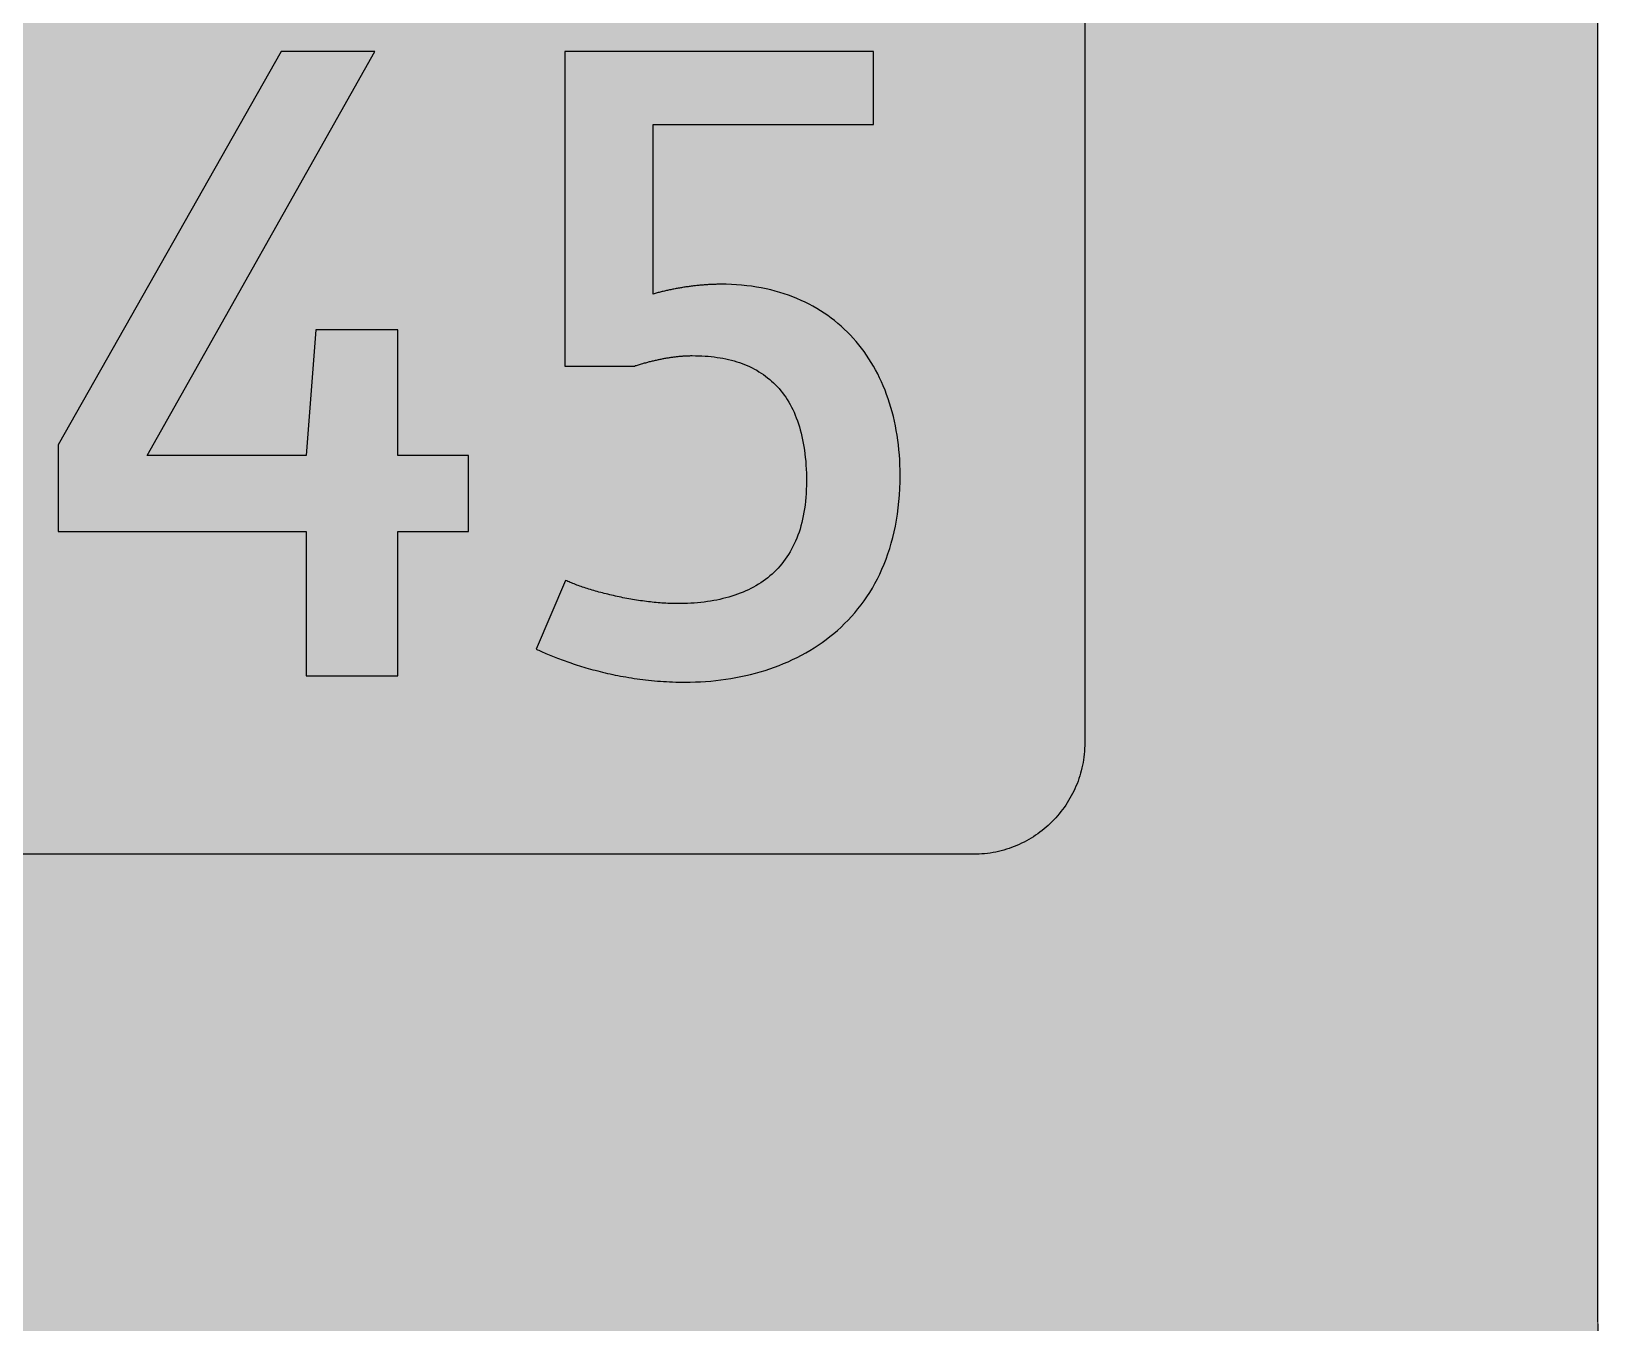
# Model space of a CAD drawing. Header units: millimetres. Extents: x 0 to 212, y 0 to 318.
# Drawn here: x 87.8 to 211.7, y 158.8 to 260.9 of the extents above; entities that cross this region are included whole.
import ezdxf

# ---------------------------------------------------------------- set-up
doc = ezdxf.new("R2010")
doc.units = ezdxf.units.MM

msp = doc.modelspace()

# ---------------------------------------------------------------- hatches: boundary and pattern name
for color, points in [(40, [(14.1633, 0.0536), (13.9878, 0.0533), (13.8125, 0.0559), (13.6373, 0.061), (13.462, 0.0686), (13.2893, 0.0787), (13.114, 0.0914), (12.9413, 0.1041), (12.7686, 0.1219), (12.5959, 0.1397), (12.4231, 0.16), (12.2504, 0.1829), (12.0777, 0.2057), (11.9075, 0.2337), (11.7373, 0.2616), (11.5672, 0.2921), (11.397, 0.3251), (11.2268, 0.3607), (11.0592, 0.3988), (10.8915, 0.4369), (10.7239, 0.4775), (10.5562, 0.5207), (10.3886, 0.5664), (10.2235, 0.6121), (10.0584, 0.6629), (9.8933, 0.7137), (9.7307, 0.7671), (9.5682, 0.8204), (9.4056, 0.8788), (9.2431, 0.9373), (9.083, 0.9982), (8.923, 1.0617), (8.763, 1.1252), (8.6055, 1.1938), (8.4455, 1.2624), (8.2906, 1.331), (8.1331, 1.4046), (7.9781, 1.4783), (7.8232, 1.5545), (7.6708, 1.6332), (7.5184, 1.7145), (7.366, 1.7958), (7.2161, 1.8796), (7.0663, 1.966), (6.919, 2.0523), (6.7716, 2.1438), (6.6243, 2.2352), (6.4795, 2.3266), (6.3348, 2.4232), (6.19, 2.5197), (6.0477, 2.6187), (5.908, 2.7178), (5.7683, 2.8194), (5.6286, 2.9235), (5.4915, 3.0302), (5.3543, 3.1369), (5.2197, 3.2461), (5.0851, 3.3579), (4.953, 3.4722), (4.8209, 3.5865), (4.6914, 3.7033), (4.5644, 3.8202), (4.4348, 3.9395), (4.3104, 4.0615), (4.1859, 4.1859), (4.0615, 4.3104), (3.9395, 4.4348), (3.8202, 4.5618), (3.7033, 4.6914), (3.5865, 4.8209), (3.4722, 4.953), (3.3579, 5.0851), (3.2487, 5.2197), (3.1369, 5.3543), (3.0302, 5.4915), (2.9235, 5.6286), (2.8194, 5.7683), (2.7178, 5.908), (2.6187, 6.0477), (2.5197, 6.19), (2.4232, 6.3348), (2.3266, 6.477), (2.2352, 6.6243), (2.1438, 6.7691), (2.0523, 6.9164), (1.966, 7.0663), (1.8796, 7.2161), (1.7958, 7.366), (1.7145, 7.5184), (1.6332, 7.6708), (1.5545, 7.8232), (1.4783, 7.9781), (1.4046, 8.1331), (1.331, 8.2906), (1.2598, 8.4455), (1.1913, 8.603), (1.1252, 8.763), (1.0592, 8.923), (0.9982, 9.083), (0.9373, 9.2431), (0.8763, 9.4056), (0.8204, 9.5682), (0.7645, 9.7307), (0.7112, 9.8933), (0.6604, 10.0584), (0.6121, 10.2235), (0.5639, 10.3911), (0.5207, 10.5562), (0.4775, 10.7239), (0.4343, 10.8915), (0.3962, 11.0592), (0.3607, 11.2268), (0.3251, 11.397), (0.2921, 11.5672), (0.2616, 11.7373), (0.2311, 11.9075), (0.2057, 12.0802), (0.1803, 12.2504), (0.1575, 12.4231), (0.1372, 12.5959), (0.1194, 12.7686), (0.1041, 12.9413), (0.0889, 13.1166), (0.0787, 13.2893), (0.0686, 13.4645), (0.061, 13.6373), (0.0559, 13.8125), (0.0508, 13.9878), (0.0508, 14.163), (0.0522, 303.4425), (0.0508, 303.6164), (0.0559, 303.7916), (0.061, 303.9669), (0.0686, 304.1396), (0.0787, 304.3149), (0.0889, 304.4876), (0.1041, 304.6628), (0.1194, 304.8356), (0.1372, 305.0083), (0.1575, 305.181), (0.1803, 305.3537), (0.2057, 305.5239), (0.2311, 305.6966), (0.2616, 305.8668), (0.2921, 306.037), (0.3251, 306.2072), (0.3607, 306.3748), (0.3962, 306.545), (0.4343, 306.7126), (0.4775, 306.8803), (0.5207, 307.0479), (0.5639, 307.213), (0.6121, 307.3781), (0.6604, 307.5432), (0.7112, 307.7083), (0.7645, 307.8734), (0.8204, 308.036), (0.8763, 308.1985), (0.9373, 308.3611), (0.9982, 308.5211), (1.0592, 308.6811), (1.1252, 308.8411), (1.1913, 308.9986), (1.2598, 309.1561), (1.331, 309.3136), (1.4046, 309.4685), (1.4783, 309.626), (1.5545, 309.7784), (1.6332, 309.9333), (1.7145, 310.0857), (1.7958, 310.2356), (1.8796, 310.388), (1.966, 310.5379), (2.0523, 310.6852), (2.1438, 310.8325), (2.2352, 310.9798), (2.3266, 311.1246), (2.4232, 311.2694), (2.5197, 311.4116), (2.6187, 311.5539), (2.7178, 311.6961), (2.8194, 311.8358), (2.9235, 311.9755), (3.0302, 312.1127), (3.1369, 312.2473), (3.2487, 312.3844), (3.3579, 312.5165), (3.4722, 312.6486), (3.5865, 312.7807), (3.7033, 312.9102), (3.8202, 313.0398), (3.9395, 313.1668), (4.0615, 313.2938), (4.1859, 313.4182), (4.3104, 313.5401), (4.4348, 313.6621), (4.5644, 313.784), (4.6914, 313.9008), (4.8209, 314.0177), (4.953, 314.132), (5.0851, 314.2437), (5.2197, 314.3555), (5.3543, 314.4647), (5.4915, 314.5739), (5.6286, 314.6781), (5.7683, 314.7822), (5.908, 314.8838), (6.0477, 314.9854), (6.19, 315.0845), (6.3348, 315.181), (6.4795, 315.275), (6.6243, 315.3689), (6.7716, 315.4604), (6.919, 315.5493), (7.0663, 315.6382), (7.2161, 315.7245), (7.366, 315.8084), (7.5184, 315.8896), (7.6708, 315.9709), (7.8232, 316.0471), (7.9781, 316.1233), (8.1331, 316.1995), (8.2906, 316.2706), (8.4455, 316.3418), (8.6055, 316.4103), (8.763, 316.4789), (8.923, 316.5424), (9.083, 316.6059), (9.2431, 316.6669), (9.4056, 316.7253), (9.5682, 316.7837), (9.7307, 316.8371), (9.8933, 316.8904), (10.0584, 316.9412), (10.2235, 316.992), (10.3886, 317.0377), (10.5562, 317.0834), (10.7239, 317.1266), (10.8915, 317.1673), (11.0592, 317.2079), (11.2268, 317.2435), (11.397, 317.279), (11.5672, 317.312), (11.7373, 317.3425), (11.9075, 317.3705), (12.0777, 317.3984), (12.2504, 317.4213), (12.4231, 317.4441), (12.5959, 317.4644), (12.7686, 317.4822), (12.9413, 317.5), (13.114, 317.5127), (13.2893, 317.5254), (13.462, 317.5356), (13.6373, 317.5432), (13.8125, 317.5483), (13.9878, 317.5508), (14.163, 317.5533), (197.6078, 317.5536), (197.7822, 317.5508), (197.9574, 317.5483), (198.1327, 317.5432), (198.3054, 317.5356), (198.4807, 317.5254), (198.6534, 317.5127), (198.8287, 317.5), (199.0014, 317.4822), (199.1741, 317.4644), (199.3468, 317.4441), (199.5195, 317.4213), (199.6897, 317.3984), (199.8624, 317.3705), (200.0326, 317.3425), (200.2028, 317.312), (200.373, 317.279), (200.5432, 317.2435), (200.7108, 317.2079), (200.8784, 317.1673), (201.0461, 317.1266), (201.2137, 317.0834), (201.3788, 317.0377), (201.5465, 316.992), (201.7116, 316.9412), (201.8767, 316.8904), (202.0392, 316.8371), (202.2018, 316.7837), (202.3643, 316.7253), (202.5269, 316.6669), (202.6869, 316.6059), (202.8469, 316.5424), (203.007, 316.4789), (203.167, 316.4103), (203.3245, 316.3418), (203.4794, 316.2706), (203.6369, 316.1995), (203.7918, 316.1233), (203.9468, 316.0471), (204.0992, 315.9709), (204.2516, 315.8896), (204.404, 315.8084), (204.5538, 315.7245), (204.7037, 315.6382), (204.8535, 315.5493), (205.0009, 315.4604), (205.1456, 315.3689), (205.293, 315.275), (205.4352, 315.181), (205.58, 315.0845), (205.7222, 314.9854), (205.8619, 314.8838), (206.0016, 314.7822), (206.1413, 314.6781), (206.2785, 314.5739), (206.4156, 314.4647), (206.5503, 314.3555), (206.6849, 314.2437), (206.817, 314.132), (206.949, 314.0177), (207.0786, 313.9008), (207.2081, 313.784), (207.3351, 313.6621), (207.4596, 313.5401), (207.584, 313.4182), (207.7085, 313.2938), (207.8304, 313.1668), (207.9498, 313.0398), (208.0666, 312.9102), (208.1835, 312.7807), (208.2978, 312.6486), (208.4121, 312.5165), (208.5238, 312.3844), (208.6331, 312.2473), (208.7397, 312.1127), (208.8464, 311.9755), (208.9506, 311.8358), (209.0522, 311.6961), (209.1512, 311.5539), (209.2503, 311.4116), (209.3468, 311.2694), (209.4433, 311.1246), (209.5348, 310.9798), (209.6262, 310.8325), (209.7176, 310.6852), (209.804, 310.5379), (209.8904, 310.388), (209.9742, 310.2356), (210.0555, 310.0857), (210.1367, 309.9333), (210.2155, 309.7784), (210.2917, 309.626), (210.3653, 309.4685), (210.439, 309.3136), (210.5076, 309.1561), (210.5762, 308.9986), (210.6447, 308.8411), (210.7082, 308.6811), (210.7717, 308.5211), (210.8327, 308.3611), (210.8911, 308.1985), (210.9495, 308.036), (211.0029, 307.8734), (211.0562, 307.7083), (211.107, 307.5432), (211.1578, 307.3781), (211.2035, 307.213), (211.2493, 307.0479), (211.2924, 306.8803), (211.3331, 306.7126), (211.3712, 306.545), (211.4093, 306.3748), (211.4448, 306.2072), (211.4779, 306.037), (211.5083, 305.8668), (211.5363, 305.6966), (211.5642, 305.5239), (211.5871, 305.3537), (211.6099, 305.181), (211.6303, 305.0083), (211.648, 304.8356), (211.6658, 304.6628), (211.6785, 304.4876), (211.6912, 304.3149), (211.7014, 304.1396), (211.709, 303.9669), (211.7141, 303.7916), (211.7166, 303.6164), (211.7166, 303.4411), (211.7189, 14.1647), (211.7166, 13.9878), (211.7141, 13.8125), (211.709, 13.6373), (211.7014, 13.4645), (211.6912, 13.2893), (211.6785, 13.1166), (211.6658, 12.9413), (211.648, 12.7686), (211.6303, 12.5959), (211.6099, 12.4231), (211.5871, 12.2504), (211.5642, 12.0802), (211.5363, 11.9075), (211.5083, 11.7373), (211.4779, 11.5672), (211.4448, 11.397), (211.4093, 11.2268), (211.3712, 11.0592), (211.3331, 10.8915), (211.2924, 10.7239), (211.2493, 10.5562), (211.2035, 10.3911), (211.1578, 10.2235), (211.107, 10.0584), (211.0562, 9.8933), (211.0029, 9.7307), (210.9495, 9.5682), (210.8911, 9.4056), (210.8327, 9.2431), (210.7717, 9.083), (210.7082, 8.923), (210.6447, 8.763), (210.5762, 8.603), (210.5076, 8.4455), (210.439, 8.2906), (210.3653, 8.1331), (210.2917, 7.9781), (210.2155, 7.8232), (210.1367, 7.6708), (210.0555, 7.5184), (209.9742, 7.366), (209.8904, 7.2161), (209.804, 7.0663), (209.7176, 6.9164), (209.6262, 6.7691), (209.5348, 6.6243), (209.4433, 6.477), (209.3468, 6.3348), (209.2503, 6.19), (209.1512, 6.0477), (209.0522, 5.908), (208.9506, 5.7683), (208.8464, 5.6286), (208.7397, 5.4915), (208.6331, 5.3543), (208.5238, 5.2197), (208.4121, 5.0851), (208.2978, 4.953), (208.1835, 4.8209), (208.0666, 4.6914), (207.9498, 4.5618), (207.8304, 4.4348), (207.7085, 4.3104), (207.584, 4.1859), (207.4596, 4.0615), (207.3351, 3.9395), (207.2081, 3.8202), (207.0786, 3.7033), (206.949, 3.5865), (206.817, 3.4722), (206.6849, 3.3579), (206.5503, 3.2461), (206.4156, 3.1369), (206.2785, 3.0302), (206.1413, 2.9235), (206.0016, 2.8194), (205.8619, 2.7178), (205.7222, 2.6187), (205.58, 2.5197), (205.4352, 2.4232), (205.293, 2.3266), (205.1456, 2.2352), (205.0009, 2.1438), (204.8535, 2.0523), (204.7037, 1.966), (204.5538, 1.8796), (204.404, 1.7958), (204.2516, 1.7145), (204.0992, 1.6332), (203.9468, 1.5545), (203.7918, 1.4783), (203.6369, 1.4046), (203.4794, 1.331), (203.3245, 1.2624), (203.167, 1.1938), (203.007, 1.1252), (202.8469, 1.0617), (202.6869, 0.9982), (202.5269, 0.9373), (202.3643, 0.8788), (202.2018, 0.8204), (202.0392, 0.7671), (201.8767, 0.7137), (201.7116, 0.6629), (201.5465, 0.6121), (201.3788, 0.5664), (201.2137, 0.5207), (201.0461, 0.4775), (200.8784, 0.4369), (200.7108, 0.3988), (200.5432, 0.3607), (200.373, 0.3251), (200.2028, 0.2921), (200.0326, 0.2616), (199.8624, 0.2337), (199.6897, 0.2057), (199.5195, 0.1829), (199.3468, 0.16), (199.1741, 0.1397), (199.0014, 0.1219), (198.8287, 0.1041), (198.6534, 0.0914), (198.4807, 0.0787), (198.3054, 0.0686), (198.1327, 0.061), (197.9574, 0.0559), (197.7822, 0.0533), (197.6069, 0.0533)]), (144, [(49.4411, 195.8453), (49.2125, 195.8467), (48.9864, 195.8543), (48.7604, 195.8696), (48.5394, 195.8899), (48.3159, 195.9153), (48.0974, 195.9458), (47.879, 195.9813), (47.6631, 196.022), (47.4472, 196.0702), (47.2364, 196.121), (47.0256, 196.1794), (46.8173, 196.2404), (46.6115, 196.3064), (46.4083, 196.3801), (46.2077, 196.4563), (46.007, 196.5376), (45.8114, 196.6239), (45.6159, 196.7128), (45.4254, 196.8094), (45.2374, 196.9084), (45.0494, 197.0126), (44.8666, 197.1218), (44.6862, 197.2335), (44.5084, 197.3504), (44.3357, 197.4698), (44.163, 197.5968), (43.9953, 197.7238), (43.8302, 197.8584), (43.6677, 197.9955), (43.5102, 198.1352), (43.3553, 198.28), (43.2029, 198.4273), (43.0555, 198.5772), (42.9108, 198.7321), (42.7711, 198.8922), (42.6339, 199.0522), (42.5018, 199.2173), (42.3723, 199.3875), (42.2478, 199.5576), (42.1259, 199.7329), (42.0091, 199.9107), (41.8973, 200.091), (41.7881, 200.2739), (41.6839, 200.4593), (41.5849, 200.6473), (41.4909, 200.8403), (41.3995, 201.0334), (41.3131, 201.2315), (41.2318, 201.4296), (41.1556, 201.6303), (41.0845, 201.8335), (41.0159, 202.0418), (40.955, 202.25), (40.8991, 202.4583), (40.8457, 202.6717), (40.8, 202.885), (40.7594, 203.1009), (40.7213, 203.3194), (40.6908, 203.5404), (40.6654, 203.7613), (40.6451, 203.9849), (40.6324, 204.2084), (40.6222, 204.437), (40.6197, 204.663), (40.6217, 264.637), (40.6222, 264.8636), (40.6324, 265.0896), (40.6451, 265.3132), (40.6654, 265.5367), (40.6908, 265.7577), (40.7213, 265.9786), (40.7594, 266.1971), (40.8, 266.413), (40.8457, 266.6263), (40.8991, 266.8397), (40.955, 267.0505), (41.0159, 267.2588), (41.0845, 267.4645), (41.1556, 267.6677), (41.2318, 267.8684), (41.3131, 268.0691), (41.3995, 268.2646), (41.4909, 268.4577), (41.5849, 268.6507), (41.6839, 268.8387), (41.7881, 269.0241), (41.8973, 269.2095), (42.0091, 269.3899), (42.1259, 269.5651), (42.2478, 269.7404), (42.3723, 269.9131), (42.5018, 270.0807), (42.6339, 270.2458), (42.7711, 270.4059), (42.9108, 270.5659), (43.0555, 270.7208), (43.2029, 270.8707), (43.3553, 271.0205), (43.5102, 271.1628), (43.6677, 271.305), (43.8302, 271.4396), (43.9953, 271.5743), (44.163, 271.7038), (44.3357, 271.8283), (44.5084, 271.9476), (44.6862, 272.0645), (44.8666, 272.1788), (45.0494, 272.2855), (45.2374, 272.3896), (45.4254, 272.4912), (45.6159, 272.5852), (45.8114, 272.6766), (46.007, 272.763), (46.2077, 272.8443), (46.4083, 272.9205), (46.6115, 272.9916), (46.8173, 273.0576), (47.0256, 273.1211), (47.2364, 273.177), (47.4472, 273.2303), (47.6631, 273.2761), (47.879, 273.3167), (48.0974, 273.3523), (48.3159, 273.3853), (48.5394, 273.4107), (48.7604, 273.4285), (48.9864, 273.4437), (49.2125, 273.4513), (49.4386, 273.4539), (162.33, 273.4564), (162.5575, 273.4513), (162.7835, 273.4437), (163.007, 273.4285), (163.2306, 273.4107), (163.4515, 273.3853), (163.6725, 273.3523), (163.891, 273.3167), (164.1069, 273.2761), (164.3202, 273.2303), (164.5336, 273.177), (164.7444, 273.1211), (164.9527, 273.0576), (165.1584, 272.9916), (165.3616, 272.9205), (165.5623, 272.8443), (165.7629, 272.763), (165.9585, 272.6766), (166.1516, 272.5852), (166.3446, 272.4912), (166.5326, 272.3896), (166.718, 272.2855), (166.9034, 272.1788), (167.0837, 272.0645), (167.259, 271.9476), (167.4343, 271.8283), (167.607, 271.7038), (167.7746, 271.5743), (167.9397, 271.4396), (168.0997, 271.305), (168.2598, 271.1628), (168.4147, 271.0205), (168.5646, 270.8707), (168.7119, 270.7208), (168.8567, 270.5659), (168.9989, 270.4059), (169.1335, 270.2458), (169.2681, 270.0807), (169.3951, 269.9131), (169.5221, 269.7404), (169.6415, 269.5651), (169.7584, 269.3899), (169.8727, 269.2095), (169.9793, 269.0241), (170.0835, 268.8387), (170.1825, 268.6507), (170.2791, 268.4577), (170.368, 268.2646), (170.4543, 268.0691), (170.5356, 267.8684), (170.6143, 267.6677), (170.6855, 267.4645), (170.7515, 267.2588), (170.8125, 267.0505), (170.8709, 266.8397), (170.9217, 266.6263), (170.9699, 266.413), (171.0106, 266.1971), (171.0461, 265.9786), (171.0766, 265.7577), (171.102, 265.5367), (171.1223, 265.3132), (171.1376, 265.0896), (171.1452, 264.8636), (171.1477, 264.635), (171.1494, 204.6647), (171.1452, 204.437), (171.1376, 204.2084), (171.1223, 203.9849), (171.102, 203.7613), (171.0766, 203.5404), (171.0461, 203.3194), (171.0106, 203.1009), (170.9699, 202.885), (170.9217, 202.6717), (170.8709, 202.4583), (170.8125, 202.25), (170.7515, 202.0418), (170.6855, 201.8335), (170.6143, 201.6303), (170.5356, 201.4296), (170.4543, 201.2315), (170.368, 201.0334), (170.2791, 200.8403), (170.1825, 200.6473), (170.0835, 200.4593), (169.9793, 200.2739), (169.8727, 200.091), (169.7584, 199.9107), (169.6415, 199.7329), (169.5221, 199.5576), (169.3951, 199.3875), (169.2681, 199.2173), (169.1335, 199.0522), (168.9989, 198.8922), (168.8567, 198.7321), (168.7119, 198.5772), (168.5646, 198.4273), (168.4147, 198.28), (168.2598, 198.1352), (168.0997, 197.9955), (167.9397, 197.8584), (167.7746, 197.7238), (167.607, 197.5968), (167.4343, 197.4698), (167.259, 197.3504), (167.0837, 197.2335), (166.9034, 197.1218), (166.718, 197.0126), (166.5326, 196.9084), (166.3446, 196.8094), (166.1516, 196.7128), (165.9585, 196.6239), (165.7629, 196.5376), (165.5623, 196.4563), (165.3616, 196.3801), (165.1584, 196.3064), (164.9527, 196.2404), (164.7444, 196.1794), (164.5336, 196.121), (164.3202, 196.0702), (164.1069, 196.022), (163.891, 195.9813), (163.6725, 195.9458), (163.4515, 195.9153), (163.2306, 195.8899), (163.007, 195.8696), (162.7835, 195.8543), (162.5575, 195.8467), (162.3289, 195.8442)]), (254, [(122.3959, 221.3857), (122.3959, 227.3829), (116.8217, 227.3829), (116.8217, 237.3309), (110.3313, 237.3309), (109.5541, 227.3829), (96.9959, 227.3829), (114.9876, 259.3439), (107.5792, 259.3439), (89.9403, 228.2289), (89.9403, 221.3857), (109.5541, 221.3857), (109.5541, 209.9564), (116.8217, 209.9564), (116.8217, 221.3857)]), (254, [(154.4285, 253.5587), (154.4285, 259.3439), (130.0166, 259.3439), (130.0166, 234.4385), (135.4487, 234.4385), (135.5293, 234.4623), (135.6131, 234.4903), (135.6944, 234.5157), (135.7757, 234.5385), (135.857, 234.5639), (135.9383, 234.5893), (136.0195, 234.6122), (136.0983, 234.635), (136.1796, 234.6579), (136.2583, 234.6808), (136.337, 234.7036), (136.4183, 234.7239), (136.4971, 234.7468), (136.5758, 234.7671), (136.652, 234.7874), (136.7307, 234.8078), (136.8095, 234.8281), (136.8857, 234.8459), (136.9619, 234.8636), (137.0381, 234.884), (137.1168, 234.9017), (137.1905, 234.9195), (137.2667, 234.9348), (137.3429, 234.9525), (137.4191, 234.9678), (137.4927, 234.9856), (137.5664, 235.0008), (137.6401, 235.016), (137.7163, 235.0313), (137.7899, 235.044), (137.861, 235.0592), (137.9347, 235.0719), (138.0084, 235.0846), (138.0795, 235.0973), (138.1506, 235.11), (138.2243, 235.1202), (138.2954, 235.1329), (138.3665, 235.143), (138.4376, 235.1532), (138.5062, 235.1634), (138.5773, 235.1735), (138.6459, 235.1837), (138.717, 235.1913), (138.7856, 235.2015), (138.8542, 235.2091), (138.9228, 235.2167), (138.9913, 235.2243), (139.0599, 235.2294), (139.126, 235.237), (139.1945, 235.2421), (139.2606, 235.2472), (139.3266, 235.2523), (139.3952, 235.2573), (139.4612, 235.2624), (139.5273, 235.2675), (139.5908, 235.27), (139.6568, 235.2726), (139.7203, 235.2751), (139.7864, 235.2777), (139.8499, 235.2802), (139.9134, 235.2802), (139.9769, 235.2827), (140.0404, 235.2827), (140.1039, 235.2827), (140.3604, 235.2802), (140.6144, 235.2751), (140.8633, 235.265), (141.1122, 235.2497), (141.3561, 235.2319), (141.5974, 235.2065), (141.8361, 235.1811), (142.0724, 235.1481), (142.3035, 235.1126), (142.5321, 235.0719), (142.7582, 235.0262), (142.9817, 234.9754), (143.2001, 234.9221), (143.416, 234.8636), (143.6268, 234.8001), (143.8377, 234.7316), (144.0434, 234.6579), (144.2441, 234.5817), (144.4422, 234.4979), (144.6378, 234.4115), (144.8283, 234.3201), (145.0162, 234.2236), (145.1991, 234.122), (145.3794, 234.0153), (145.5572, 233.9035), (145.73, 233.7867), (145.8976, 233.6648), (146.0627, 233.5378), (146.2253, 233.4057), (146.3802, 233.2711), (146.5351, 233.1288), (146.6825, 232.9815), (146.8298, 232.8291), (146.9695, 232.6716), (147.1066, 232.5091), (147.2387, 232.3414), (147.3683, 232.1662), (147.4927, 231.9884), (147.6121, 231.8029), (147.7289, 231.615), (147.8407, 231.4194), (147.9474, 231.2187), (148.0515, 231.013), (148.1506, 230.7996), (148.2446, 230.5812), (148.3335, 230.3602), (148.4173, 230.1291), (148.4986, 229.8954), (148.5748, 229.6541), (148.6459, 229.4103), (148.7119, 229.1563), (148.7729, 228.8997), (148.8313, 228.6356), (148.8821, 228.3663), (148.9304, 228.0895), (148.9735, 227.8075), (149.0116, 227.5205), (149.0447, 227.2259), (149.0726, 226.9261), (149.0955, 226.6213), (149.1132, 226.3089), (149.1259, 225.9914), (149.1336, 225.6663), (149.1361, 225.3361), (149.1336, 225.0084), (149.1234, 224.6859), (149.1082, 224.3709), (149.0853, 224.0636), (149.0574, 223.7613), (149.0243, 223.4667), (148.9837, 223.1771), (148.938, 222.8952), (148.8872, 222.6183), (148.8313, 222.3465), (148.7678, 222.0824), (148.6992, 221.8233), (148.6256, 221.5718), (148.5468, 221.3229), (148.4605, 221.0841), (148.3716, 220.8479), (148.275, 220.6193), (148.1734, 220.3958), (148.0668, 220.1799), (147.955, 219.9665), (147.8407, 219.7608), (147.7188, 219.5601), (147.5918, 219.3646), (147.4597, 219.1766), (147.3251, 218.9937), (147.1828, 218.8134), (147.0381, 218.6407), (146.8882, 218.473), (146.7333, 218.3105), (146.5732, 218.1555), (146.4107, 218.0031), (146.243, 217.8558), (146.0703, 217.7161), (145.8925, 217.5789), (145.7122, 217.4494), (145.5268, 217.3224), (145.3388, 217.2005), (145.1432, 217.0862), (144.9476, 216.9744), (144.747, 216.8677), (144.5412, 216.7661), (144.333, 216.6696), (144.1196, 216.5782), (143.9037, 216.4893), (143.6827, 216.408), (143.4592, 216.3293), (143.2331, 216.2556), (143.0045, 216.187), (142.7709, 216.1235), (142.5321, 216.0626), (142.2933, 216.0092), (142.0495, 215.9559), (141.8031, 215.9102), (141.5542, 215.867), (141.3002, 215.8289), (141.0462, 215.7959), (140.7871, 215.7654), (140.5255, 215.74), (140.2639, 215.7197), (139.9972, 215.7019), (139.7279, 215.6866), (139.4562, 215.6765), (139.1818, 215.6714), (138.905, 215.6689), (138.7577, 215.6714), (138.6129, 215.6714), (138.463, 215.6765), (138.3132, 215.6816), (138.1633, 215.6866), (138.0134, 215.6943), (137.861, 215.7044), (137.7086, 215.7146), (137.5562, 215.7247), (137.4038, 215.7374), (137.2489, 215.7527), (137.0965, 215.7654), (136.9416, 215.7832), (136.7866, 215.8009), (136.6317, 215.8187), (136.4742, 215.8365), (136.3193, 215.8568), (136.1643, 215.8797), (136.0094, 215.9025), (135.8519, 215.9254), (135.697, 215.9483), (135.542, 215.9737), (135.3871, 215.9991), (135.2347, 216.027), (135.0797, 216.0549), (134.9273, 216.0829), (134.7724, 216.1134), (134.62, 216.1413), (134.4701, 216.1743), (134.3177, 216.2048), (134.1679, 216.2378), (134.018, 216.2708), (133.8707, 216.3039), (133.7234, 216.3369), (133.5761, 216.3724), (133.4313, 216.4055), (133.2865, 216.441), (133.1443, 216.4791), (133.0046, 216.5147), (132.8623, 216.5528), (132.7252, 216.5883), (132.588, 216.6264), (132.4534, 216.6645), (132.3188, 216.7026), (132.1867, 216.7433), (132.0571, 216.7814), (131.9276, 216.822), (131.8006, 216.8601), (131.6761, 216.9008), (131.5542, 216.9389), (131.4323, 216.9795), (131.3155, 217.0201), (131.1986, 217.0608), (131.0843, 217.1014), (130.9726, 217.1421), (130.8633, 217.1827), (130.7567, 217.2233), (130.6525, 217.264), (130.5509, 217.3046), (130.4519, 217.3427), (130.3579, 217.3834), (130.2639, 217.424), (130.1725, 217.4646), (130.0861, 217.5027), (127.7578, 212.0731), (127.8585, 212.024), (127.9601, 211.9782), (128.0693, 211.93), (128.1786, 211.8792), (128.2929, 211.8284), (128.4097, 211.7801), (128.5291, 211.7268), (128.651, 211.676), (128.7755, 211.6226), (128.905, 211.5718), (129.0371, 211.5185), (129.1717, 211.4626), (129.3089, 211.4093), (129.4486, 211.3559), (129.5908, 211.3026), (129.7356, 211.2467), (129.8854, 211.1934), (130.0378, 211.1375), (130.1902, 211.0816), (130.3477, 211.0283), (130.5077, 210.9749), (130.6703, 210.9191), (130.8329, 210.8657), (131.0005, 210.8124), (131.1707, 210.7565), (131.3434, 210.7032), (131.5187, 210.6524), (131.6965, 210.599), (131.8768, 210.5482), (132.0597, 210.4949), (132.2451, 210.4466), (132.4305, 210.3958), (132.621, 210.345), (132.8141, 210.2968), (133.0071, 210.251), (133.2052, 210.2028), (133.4033, 210.1571), (133.604, 210.1113), (133.8072, 210.0682), (134.0129, 210.025), (134.2212, 209.9843), (134.432, 209.9437), (134.6429, 209.9056), (134.8588, 209.8675), (135.0747, 209.8294), (135.2931, 209.7964), (135.5115, 209.7608), (135.7351, 209.7303), (135.9586, 209.6999), (136.1846, 209.6694), (136.4132, 209.6414), (136.6444, 209.616), (136.8755, 209.5932), (137.1092, 209.5703), (137.3429, 209.55), (137.5816, 209.5322), (137.8204, 209.5144), (138.0617, 209.5017), (138.303, 209.489), (138.5468, 209.4789), (138.7932, 209.4713), (139.0396, 209.4636), (139.2885, 209.4611), (139.54, 209.4611), (139.9464, 209.4636), (140.3528, 209.4738), (140.7566, 209.4916), (141.1605, 209.517), (141.5644, 209.55), (141.9657, 209.5881), (142.3645, 209.6338), (142.7632, 209.6897), (143.1569, 209.7507), (143.5506, 209.8192), (143.9418, 209.8954), (144.333, 209.9793), (144.7165, 210.0707), (145.1, 210.1698), (145.481, 210.2764), (145.857, 210.3907), (146.2303, 210.5127), (146.6012, 210.6422), (146.9669, 210.7794), (147.3302, 210.9267), (147.6858, 211.0791), (148.0414, 211.2416), (148.3893, 211.4118), (148.7348, 211.5896), (149.0726, 211.775), (149.4079, 211.9681), (149.7355, 212.1713), (150.0607, 212.3821), (150.3782, 212.6005), (150.6906, 212.8266), (150.9954, 213.0628), (151.2951, 213.3067), (151.5897, 213.5581), (151.8768, 213.8197), (152.1562, 214.089), (152.4305, 214.3658), (152.6972, 214.6529), (152.9563, 214.9475), (153.2077, 215.2523), (153.4516, 215.5647), (153.6878, 215.8873), (153.9164, 216.2175), (154.1374, 216.5579), (154.3482, 216.9058), (154.5514, 217.264), (154.7444, 217.6297), (154.9298, 218.0057), (155.1076, 218.3917), (155.2753, 218.7854), (155.4328, 219.1868), (155.5801, 219.6008), (155.7172, 220.0224), (155.8468, 220.4542), (155.9636, 220.8936), (156.0728, 221.3458), (156.1694, 221.8055), (156.2557, 222.2729), (156.3319, 222.7529), (156.3954, 223.2406), (156.4488, 223.7384), (156.4894, 224.2464), (156.5199, 224.7646), (156.5377, 225.2929), (156.5427, 225.8289), (156.5402, 226.2378), (156.53, 226.6442), (156.5097, 227.043), (156.4843, 227.4418), (156.4513, 227.8355), (156.4081, 228.2241), (156.3599, 228.6102), (156.304, 228.9912), (156.243, 229.3671), (156.1719, 229.7405), (156.0932, 230.1088), (156.0093, 230.472), (155.9179, 230.8301), (155.8188, 231.1857), (155.7122, 231.5337), (155.5979, 231.8791), (155.4785, 232.2195), (155.3489, 232.5548), (155.2143, 232.8824), (155.0746, 233.2076), (154.9248, 233.5276), (154.7698, 233.84), (154.6073, 234.1499), (154.4371, 234.4522), (154.2618, 234.7468), (154.0789, 235.0389), (153.8884, 235.3234), (153.6929, 235.6028), (153.4897, 235.8771), (153.2788, 236.1438), (153.0629, 236.4054), (152.8394, 236.6594), (152.6083, 236.9083), (152.3721, 237.1496), (152.1308, 237.3833), (151.8793, 237.6119), (151.6253, 237.8329), (151.3611, 238.0488), (151.0919, 238.2571), (150.8176, 238.4577), (150.5356, 238.6508), (150.2486, 238.8362), (149.954, 239.0165), (149.6517, 239.1867), (149.3444, 239.3518), (149.032, 239.5093), (148.7119, 239.6566), (148.3868, 239.7989), (148.0566, 239.9309), (147.7188, 240.0579), (147.3733, 240.1748), (147.0228, 240.284), (146.6672, 240.3856), (146.3065, 240.477), (145.9382, 240.5609), (145.5623, 240.6371), (145.1839, 240.7056), (144.7978, 240.7641), (144.4066, 240.8123), (144.0078, 240.853), (143.6065, 240.886), (143.1976, 240.9088), (142.781, 240.9241), (142.3619, 240.9266), (142.2806, 240.9266), (142.2019, 240.9266), (142.1206, 240.9266), (142.0419, 240.9241), (141.9606, 240.9215), (141.8793, 240.919), (141.7955, 240.9165), (141.7142, 240.9139), (141.6329, 240.9114), (141.5491, 240.9063), (141.4653, 240.9038), (141.384, 240.8987), (141.3002, 240.8936), (141.2164, 240.8885), (141.1326, 240.8809), (141.0487, 240.8758), (140.9624, 240.8682), (140.8786, 240.8631), (140.7947, 240.8555), (140.7084, 240.8479), (140.6246, 240.8377), (140.5382, 240.8301), (140.4518, 240.8225), (140.368, 240.8123), (140.2817, 240.8022), (140.1953, 240.792), (140.1115, 240.7818), (140.0251, 240.7717), (139.9388, 240.7615), (139.8524, 240.7488), (139.766, 240.7361), (139.6797, 240.726), (139.5959, 240.7133), (139.5095, 240.698), (139.4231, 240.6853), (139.3368, 240.6726), (139.2504, 240.6574), (139.1666, 240.6447), (139.0802, 240.6294), (138.9939, 240.6142), (138.9075, 240.599), (138.8237, 240.5837), (138.7373, 240.5659), (138.6535, 240.5507), (138.5672, 240.5329), (138.4833, 240.5177), (138.3995, 240.4999), (138.3132, 240.4821), (138.2293, 240.4643), (138.1455, 240.444), (138.0617, 240.4262), (137.9779, 240.4059), (137.8966, 240.3881), (137.8128, 240.3678), (137.729, 240.3475), (137.6477, 240.3272), (137.5664, 240.3069), (137.4826, 240.284), (137.4013, 240.2637), (137.32, 240.2408), (137.2413, 240.2205), (137.16, 240.1976), (137.0813, 240.1748), (137, 240.1519), (137.002, 253.5587)])]:
    msp.add_hatch(color=color).paths.add_polyline_path(points)
h = msp.add_hatch(color=59)
h.paths.add_polyline_path([(14.1633, 3.5814), (13.8887, 3.5839), (13.6169, 3.5941), (13.3477, 3.6119), (13.081, 3.6347), (12.8143, 3.6652), (12.5501, 3.7008), (12.2885, 3.7465), (12.0294, 3.7948), (11.7729, 3.8506), (11.5164, 3.9141), (11.2649, 3.9827), (11.016, 4.0564), (10.7671, 4.1351), (10.5232, 4.2215), (10.2819, 4.3129), (10.0432, 4.412), (9.8069, 4.5161), (9.5733, 4.6228), (9.3447, 4.7371), (9.1186, 4.8565), (8.8951, 4.9809), (8.6741, 5.113), (8.4582, 5.2476), (8.2448, 5.3873), (8.0366, 5.5321), (7.8308, 5.682), (7.6276, 5.8369), (7.4295, 5.9969), (7.2365, 6.1595), (7.046, 6.3297), (6.8605, 6.5024), (6.6777, 6.6802), (6.5024, 6.8605), (6.3271, 7.046), (6.1595, 7.2365), (5.9969, 7.432), (5.8369, 7.6302), (5.682, 7.8308), (5.5321, 8.0366), (5.3873, 8.2448), (5.2451, 8.4582), (5.1105, 8.6741), (4.9809, 8.8951), (4.8565, 9.1186), (4.7371, 9.3447), (4.6228, 9.5758), (4.5136, 9.8069), (4.4094, 10.0432), (4.3129, 10.2819), (4.2215, 10.5232), (4.1351, 10.7696), (4.0538, 11.016), (3.9802, 11.2649), (3.9116, 11.5189), (3.8506, 11.7729), (3.7948, 12.0294), (3.744, 12.2911), (3.7008, 12.5527), (3.6627, 12.8143), (3.6322, 13.081), (3.6093, 13.3502), (3.5916, 13.6195), (3.5814, 13.8913), (3.5789, 14.163), (3.58, 303.4425), (3.5814, 303.7154), (3.5916, 303.9847), (3.6093, 304.2564), (3.6322, 304.5231), (3.6627, 304.7898), (3.7008, 305.054), (3.744, 305.3156), (3.7948, 305.5747), (3.8506, 305.8312), (3.9116, 306.0852), (3.9802, 306.3392), (4.0538, 306.5882), (4.1351, 306.8345), (4.2215, 307.0809), (4.3129, 307.3222), (4.4094, 307.561), (4.5136, 307.7972), (4.6228, 308.0283), (4.7371, 308.2595), (4.8565, 308.4855), (4.9809, 308.7091), (5.1105, 308.9275), (5.2451, 309.1459), (5.3873, 309.3593), (5.5321, 309.5676), (5.682, 309.7733), (5.8369, 309.974), (5.9969, 310.1721), (6.1595, 310.3677), (6.3271, 310.5556), (6.5024, 310.7436), (6.6777, 310.9239), (6.8605, 311.1017), (7.046, 311.2745), (7.2365, 311.4446), (7.4295, 311.6072), (7.6276, 311.7672), (7.8308, 311.9222), (8.0366, 312.072), (8.2448, 312.2168), (8.4582, 312.3565), (8.6741, 312.4911), (8.8951, 312.6232), (9.1186, 312.7477), (9.3447, 312.867), (9.5733, 312.9813), (9.8069, 313.0906), (10.0432, 313.1922), (10.2819, 313.2912), (10.5232, 313.3827), (10.7671, 313.469), (11.016, 313.5478), (11.2649, 313.624), (11.5164, 313.6925), (11.7729, 313.7535), (12.0294, 313.8094), (12.2885, 313.8602), (12.5501, 313.9034), (12.8143, 313.9389), (13.081, 313.9694), (13.3477, 313.9948), (13.6169, 314.01), (13.8887, 314.0202), (14.163, 314.0253), (197.6078, 314.0258), (197.8787, 314.0202), (198.1505, 314.01), (198.4197, 313.9948), (198.689, 313.9694), (198.9557, 313.9389), (199.2173, 313.9034), (199.4789, 313.8602), (199.7405, 313.8094), (199.9971, 313.7535), (200.2511, 313.6925), (200.5051, 313.624), (200.754, 313.5478), (201.0004, 313.469), (201.2467, 313.3827), (201.488, 313.2912), (201.7268, 313.1922), (201.963, 313.0906), (202.1942, 312.9813), (202.4253, 312.867), (202.6514, 312.7477), (202.8749, 312.6232), (203.0959, 312.4911), (203.3118, 312.3565), (203.5251, 312.2168), (203.7334, 312.072), (203.9391, 311.9222), (204.1398, 311.7672), (204.3379, 311.6072), (204.5335, 311.4446), (204.724, 311.2745), (204.9094, 311.1017), (205.0898, 310.9239), (205.2676, 310.7436), (205.4403, 310.5556), (205.6105, 310.3677), (205.773, 310.1721), (205.933, 309.974), (206.088, 309.7733), (206.2378, 309.5676), (206.3826, 309.3593), (206.5223, 309.1459), (206.6569, 308.9275), (206.789, 308.7091), (206.9135, 308.4855), (207.0329, 308.2595), (207.1472, 308.0283), (207.2538, 307.7972), (207.358, 307.561), (207.457, 307.3222), (207.5485, 307.0809), (207.6348, 306.8345), (207.7136, 306.5882), (207.7872, 306.3392), (207.8558, 306.0852), (207.9193, 305.8312), (207.9752, 305.5747), (208.0235, 305.3156), (208.0692, 305.054), (208.1047, 304.7898), (208.1352, 304.5231), (208.1581, 304.2564), (208.1759, 303.9847), (208.186, 303.7154), (208.1911, 303.4411), (208.1911, 14.1647), (208.186, 13.8913), (208.1759, 13.6195), (208.1581, 13.3502), (208.1352, 13.081), (208.1047, 12.8143), (208.0692, 12.5527), (208.0235, 12.2911), (207.9752, 12.0294), (207.9193, 11.7729), (207.8558, 11.5189), (207.7872, 11.2649), (207.7136, 11.016), (207.6348, 10.7696), (207.5485, 10.5232), (207.457, 10.2819), (207.358, 10.0432), (207.2538, 9.8069), (207.1472, 9.5758), (207.0329, 9.3447), (206.9135, 9.1186), (206.789, 8.8951), (206.6569, 8.6741), (206.5223, 8.4582), (206.3826, 8.2448), (206.2378, 8.0366), (206.088, 7.8308), (205.933, 7.6302), (205.773, 7.432), (205.6105, 7.2365), (205.4403, 7.046), (205.2676, 6.8605), (205.0898, 6.6802), (204.9094, 6.5024), (204.724, 6.3297), (204.5335, 6.1595), (204.3379, 5.9969), (204.1398, 5.8369), (203.9391, 5.682), (203.7334, 5.5321), (203.5251, 5.3873), (203.3118, 5.2476), (203.0959, 5.113), (202.8749, 4.9809), (202.6514, 4.8565), (202.4253, 4.7371), (202.1942, 4.6228), (201.963, 4.5161), (201.7268, 4.412), (201.488, 4.3129), (201.2467, 4.2215), (201.0004, 4.1351), (200.754, 4.0564), (200.5051, 3.9827), (200.2511, 3.9141), (199.9971, 3.8506), (199.7405, 3.7948), (199.4789, 3.7465), (199.2173, 3.7008), (198.9557, 3.6652), (198.689, 3.6347), (198.4197, 3.6119), (198.1505, 3.5941), (197.8787, 3.5839), (197.6069, 3.5789)])
h.paths.add_polyline_path([(14.1633, 8.8731), (14.0259, 8.8748), (13.8887, 8.8798), (13.7541, 8.8875), (13.622, 8.9002), (13.4874, 8.9154), (13.3553, 8.9332), (13.2258, 8.9535), (13.0962, 8.9789), (12.9667, 9.0068), (12.8397, 9.0373), (12.7127, 9.0729), (12.5882, 9.1084), (12.4663, 9.1491), (12.3419, 9.1923), (12.2225, 9.238), (12.1031, 9.2888), (11.9837, 9.3396), (11.8694, 9.3929), (11.7526, 9.4513), (11.6408, 9.5098), (11.5291, 9.5733), (11.4198, 9.6368), (11.3106, 9.7053), (11.2039, 9.7765), (11.0998, 9.8476), (10.9957, 9.9238), (10.8966, 10), (10.7975, 10.0787), (10.6985, 10.1625), (10.6045, 10.2464), (10.5105, 10.3327), (10.4216, 10.4216), (10.3327, 10.5131), (10.2464, 10.6045), (10.16, 10.701), (10.0787, 10.7975), (10, 10.8966), (9.9212, 10.9982), (9.8476, 11.0998), (9.7739, 11.2039), (9.7053, 11.3106), (9.6368, 11.4198), (9.5707, 11.5291), (9.5098, 11.6408), (9.4488, 11.7551), (9.3929, 11.8694), (9.337, 11.9863), (9.2862, 12.1031), (9.238, 12.2225), (9.1923, 12.3444), (9.1491, 12.4663), (9.1084, 12.5908), (9.0703, 12.7152), (9.0373, 12.8397), (9.0068, 12.9692), (8.9789, 13.0962), (8.9535, 13.2258), (8.9306, 13.3579), (8.9129, 13.4899), (8.8976, 13.622), (8.8849, 13.7566), (8.8773, 13.8913), (8.8722, 14.0259), (8.8697, 14.163), (8.8717, 303.4425), (8.8722, 303.5783), (8.8773, 303.7129), (8.8849, 303.8475), (8.8976, 303.9821), (8.9129, 304.1142), (8.9306, 304.2463), (8.9535, 304.3784), (8.9789, 304.5079), (9.0068, 304.6349), (9.0373, 304.7644), (9.0703, 304.8889), (9.1084, 305.0134), (9.1491, 305.1378), (9.1923, 305.2597), (9.238, 305.3817), (9.2862, 305.501), (9.337, 305.6179), (9.3929, 305.7347), (9.4488, 305.849), (9.5098, 305.9633), (9.5707, 306.0751), (9.6368, 306.1843), (9.7053, 306.2935), (9.7739, 306.4002), (9.8476, 306.5043), (9.9212, 306.6059), (10, 306.7075), (10.0787, 306.8066), (10.16, 306.9031), (10.2464, 306.9996), (10.3327, 307.0911), (10.4216, 307.1825), (10.5105, 307.2714), (10.6045, 307.3578), (10.6985, 307.4416), (10.7975, 307.5254), (10.8966, 307.6042), (10.9957, 307.6804), (11.0998, 307.7566), (11.2039, 307.8277), (11.3106, 307.8988), (11.4198, 307.9674), (11.5291, 308.0309), (11.6408, 308.0944), (11.7526, 308.1528), (11.8694, 308.2112), (11.9837, 308.2646), (12.1031, 308.3179), (12.2225, 308.3662), (12.3419, 308.4119), (12.4663, 308.4551), (12.5882, 308.4957), (12.7127, 308.5313), (12.8397, 308.5668), (12.9667, 308.5973), (13.0962, 308.6252), (13.2258, 308.6506), (13.3553, 308.671), (13.4874, 308.6913), (13.622, 308.7065), (13.7541, 308.7167), (13.8887, 308.7268), (14.0259, 308.7319), (14.163, 308.7319), (197.6078, 308.7342), (197.7441, 308.7319), (197.8787, 308.7268), (198.0133, 308.7167), (198.1479, 308.7065), (198.28, 308.6913), (198.4121, 308.671), (198.5442, 308.6506), (198.6737, 308.6252), (198.8007, 308.5973), (198.9303, 308.5668), (199.0547, 308.5313), (199.1792, 308.4957), (199.3036, 308.4551), (199.4256, 308.4119), (199.5475, 308.3662), (199.6669, 308.3179), (199.7837, 308.2646), (199.9005, 308.2112), (200.0148, 308.1528), (200.1291, 308.0944), (200.2409, 308.0309), (200.3501, 307.9674), (200.4593, 307.8988), (200.566, 307.8277), (200.6702, 307.7566), (200.7718, 307.6804), (200.8734, 307.6042), (200.9724, 307.5254), (201.0689, 307.4416), (201.1655, 307.3578), (201.2569, 307.2714), (201.3483, 307.1825), (201.4372, 307.0911), (201.5236, 306.9996), (201.6074, 306.9031), (201.6912, 306.8066), (201.77, 306.7075), (201.8462, 306.6059), (201.9224, 306.5043), (201.9935, 306.4002), (202.0646, 306.2935), (202.1332, 306.1843), (202.1967, 306.0751), (202.2602, 305.9633), (202.3186, 305.849), (202.377, 305.7347), (202.4304, 305.6179), (202.4812, 305.501), (202.532, 305.3817), (202.5777, 305.2597), (202.6209, 305.1378), (202.6615, 305.0134), (202.6971, 304.8889), (202.7326, 304.7644), (202.7631, 304.6349), (202.7911, 304.5079), (202.8165, 304.3784), (202.8368, 304.2463), (202.8546, 304.1142), (202.8698, 303.9821), (202.8825, 303.8475), (202.8901, 303.7129), (202.8952, 303.5783), (202.8977, 303.4411), (202.8994, 14.1647), (202.8952, 14.0259), (202.8901, 13.8913), (202.8825, 13.7566), (202.8698, 13.622), (202.8546, 13.4899), (202.8368, 13.3579), (202.8165, 13.2258), (202.7911, 13.0962), (202.7631, 12.9692), (202.7326, 12.8397), (202.6971, 12.7152), (202.6615, 12.5908), (202.6209, 12.4663), (202.5777, 12.3444), (202.532, 12.2225), (202.4812, 12.1031), (202.4304, 11.9863), (202.377, 11.8694), (202.3186, 11.7551), (202.2602, 11.6408), (202.1967, 11.5291), (202.1332, 11.4198), (202.0646, 11.3106), (201.9935, 11.2039), (201.9224, 11.0998), (201.8462, 10.9982), (201.77, 10.8966), (201.6912, 10.7975), (201.6074, 10.701), (201.5236, 10.6045), (201.4372, 10.5131), (201.3483, 10.4216), (201.2569, 10.3327), (201.1655, 10.2464), (201.0689, 10.1625), (200.9724, 10.0787), (200.8734, 10), (200.7718, 9.9238), (200.6702, 9.8476), (200.566, 9.7765), (200.4593, 9.7053), (200.3501, 9.6368), (200.2409, 9.5733), (200.1291, 9.5098), (200.0148, 9.4513), (199.9005, 9.3929), (199.7837, 9.3396), (199.6669, 9.2888), (199.5475, 9.238), (199.4256, 9.1923), (199.3036, 9.1491), (199.1792, 9.1084), (199.0547, 9.0729), (198.9303, 9.0373), (198.8007, 9.0068), (198.6737, 8.9789), (198.5442, 8.9535), (198.4121, 8.9332), (198.28, 8.9154), (198.1479, 8.9002), (198.0133, 8.8875), (197.8787, 8.8798), (197.7441, 8.8748), (197.6069, 8.8722)], flags=16)

# ---------------------------------------------------------------- linework, layer by layer
at = {"color": 40}
msp.add_lwpolyline([(211.7166, 303.4411), (211.7189, 14.1647)], dxfattribs=at)
at = {"color": 144}
msp.add_lwpolyline([(171.1477, 264.635), (171.1494, 204.6647), (171.1452, 204.437), (171.1376, 204.2084), (171.1223, 203.9849), (171.102, 203.7613), (171.0766, 203.5404), (171.0461, 203.3194), (171.0106, 203.1009), (170.9699, 202.885), (170.9217, 202.6717), (170.8709, 202.4583), (170.8125, 202.25), (170.7515, 202.0418), (170.6855, 201.8335), (170.6143, 201.6303), (170.5356, 201.4296), (170.4543, 201.2315), (170.368, 201.0334), (170.2791, 200.8403), (170.1825, 200.6473), (170.0835, 200.4593), (169.9793, 200.2739), (169.8727, 200.091), (169.7584, 199.9107), (169.6415, 199.7329), (169.5221, 199.5576), (169.3951, 199.3875), (169.2681, 199.2173), (169.1335, 199.0522), (168.9989, 198.8922), (168.8567, 198.7321), (168.7119, 198.5772), (168.5646, 198.4273), (168.4147, 198.28), (168.2598, 198.1352), (168.0997, 197.9955), (167.9397, 197.8584), (167.7746, 197.7238), (167.607, 197.5968), (167.4343, 197.4698), (167.259, 197.3504), (167.0837, 197.2335), (166.9034, 197.1218), (166.718, 197.0126), (166.5326, 196.9084), (166.3446, 196.8094), (166.1516, 196.7128), (165.9585, 196.6239), (165.7629, 196.5376), (165.5623, 196.4563), (165.3616, 196.3801), (165.1584, 196.3064), (164.9527, 196.2404), (164.7444, 196.1794), (164.5336, 196.121), (164.3202, 196.0702), (164.1069, 196.022), (163.891, 195.9813), (163.6725, 195.9458), (163.4515, 195.9153), (163.2306, 195.8899), (163.007, 195.8696), (162.7835, 195.8543), (162.5575, 195.8467), (162.3289, 195.8442), (49.4411, 195.8453)], dxfattribs=at)
at = {"color": 254}
for points in [[(122.3959, 221.3857), (122.3959, 227.3829), (116.8217, 227.3829), (116.8217, 237.3309), (110.3313, 237.3309), (109.5541, 227.3829), (96.9959, 227.3829), (114.9876, 259.3439), (107.5792, 259.3439), (89.9403, 228.2289), (89.9403, 221.3857), (109.5541, 221.3857), (109.5541, 209.9564), (116.8217, 209.9564), (116.8217, 221.3857), (122.3959, 221.3857)], [(154.4285, 253.5587), (154.4285, 259.3439), (130.0166, 259.3439), (130.0166, 234.4385), (135.4487, 234.4385), (135.5293, 234.4623), (135.6131, 234.4903), (135.6944, 234.5157), (135.7757, 234.5385), (135.857, 234.5639), (135.9383, 234.5893), (136.0195, 234.6122), (136.0983, 234.635), (136.1796, 234.6579), (136.2583, 234.6808), (136.337, 234.7036), (136.4183, 234.7239), (136.4971, 234.7468), (136.5758, 234.7671), (136.652, 234.7874), (136.7307, 234.8078), (136.8095, 234.8281), (136.8857, 234.8459), (136.9619, 234.8636), (137.0381, 234.884), (137.1168, 234.9017), (137.1905, 234.9195), (137.2667, 234.9348), (137.3429, 234.9525), (137.4191, 234.9678), (137.4927, 234.9856), (137.5664, 235.0008), (137.6401, 235.016), (137.7163, 235.0313), (137.7899, 235.044), (137.861, 235.0592), (137.9347, 235.0719), (138.0084, 235.0846), (138.0795, 235.0973), (138.1506, 235.11), (138.2243, 235.1202), (138.2954, 235.1329), (138.3665, 235.143), (138.4376, 235.1532), (138.5062, 235.1634), (138.5773, 235.1735), (138.6459, 235.1837), (138.717, 235.1913), (138.7856, 235.2015), (138.8542, 235.2091), (138.9228, 235.2167), (138.9913, 235.2243), (139.0599, 235.2294), (139.126, 235.237), (139.1945, 235.2421), (139.2606, 235.2472), (139.3266, 235.2523), (139.3952, 235.2573), (139.4612, 235.2624), (139.5273, 235.2675), (139.5908, 235.27), (139.6568, 235.2726), (139.7203, 235.2751), (139.7864, 235.2777), (139.8499, 235.2802), (139.9134, 235.2802), (139.9769, 235.2827), (140.0404, 235.2827), (140.1039, 235.2827), (140.3604, 235.2802), (140.6144, 235.2751), (140.8633, 235.265), (141.1122, 235.2497), (141.3561, 235.2319), (141.5974, 235.2065), (141.8361, 235.1811), (142.0724, 235.1481), (142.3035, 235.1126), (142.5321, 235.0719), (142.7582, 235.0262), (142.9817, 234.9754), (143.2001, 234.9221), (143.416, 234.8636), (143.6268, 234.8001), (143.8377, 234.7316), (144.0434, 234.6579), (144.2441, 234.5817), (144.4422, 234.4979), (144.6378, 234.4115), (144.8283, 234.3201), (145.0162, 234.2236), (145.1991, 234.122), (145.3794, 234.0153), (145.5572, 233.9035), (145.73, 233.7867), (145.8976, 233.6648), (146.0627, 233.5378), (146.2253, 233.4057), (146.3802, 233.2711), (146.5351, 233.1288), (146.6825, 232.9815), (146.8298, 232.8291), (146.9695, 232.6716), (147.1066, 232.5091), (147.2387, 232.3414), (147.3683, 232.1662), (147.4927, 231.9884), (147.6121, 231.8029), (147.7289, 231.615), (147.8407, 231.4194), (147.9474, 231.2187), (148.0515, 231.013), (148.1506, 230.7996), (148.2446, 230.5812), (148.3335, 230.3602), (148.4173, 230.1291), (148.4986, 229.8954), (148.5748, 229.6541), (148.6459, 229.4103), (148.7119, 229.1563), (148.7729, 228.8997), (148.8313, 228.6356), (148.8821, 228.3663), (148.9304, 228.0895), (148.9735, 227.8075), (149.0116, 227.5205), (149.0447, 227.2259), (149.0726, 226.9261), (149.0955, 226.6213), (149.1132, 226.3089), (149.1259, 225.9914), (149.1336, 225.6663), (149.1361, 225.3361), (149.1336, 225.0084), (149.1234, 224.6859), (149.1082, 224.3709), (149.0853, 224.0636), (149.0574, 223.7613), (149.0243, 223.4667), (148.9837, 223.1771), (148.938, 222.8952), (148.8872, 222.6183), (148.8313, 222.3465), (148.7678, 222.0824), (148.6992, 221.8233), (148.6256, 221.5718), (148.5468, 221.3229), (148.4605, 221.0841), (148.3716, 220.8479), (148.275, 220.6193), (148.1734, 220.3958), (148.0668, 220.1799), (147.955, 219.9665), (147.8407, 219.7608), (147.7188, 219.5601), (147.5918, 219.3646), (147.4597, 219.1766), (147.3251, 218.9937), (147.1828, 218.8134), (147.0381, 218.6407), (146.8882, 218.473), (146.7333, 218.3105), (146.5732, 218.1555), (146.4107, 218.0031), (146.243, 217.8558), (146.0703, 217.7161), (145.8925, 217.5789), (145.7122, 217.4494), (145.5268, 217.3224), (145.3388, 217.2005), (145.1432, 217.0862), (144.9476, 216.9744), (144.747, 216.8677), (144.5412, 216.7661), (144.333, 216.6696), (144.1196, 216.5782), (143.9037, 216.4893), (143.6827, 216.408), (143.4592, 216.3293), (143.2331, 216.2556), (143.0045, 216.187), (142.7709, 216.1235), (142.5321, 216.0626), (142.2933, 216.0092), (142.0495, 215.9559), (141.8031, 215.9102), (141.5542, 215.867), (141.3002, 215.8289), (141.0462, 215.7959), (140.7871, 215.7654), (140.5255, 215.74), (140.2639, 215.7197), (139.9972, 215.7019), (139.7279, 215.6866), (139.4562, 215.6765), (139.1818, 215.6714), (138.905, 215.6689), (138.7577, 215.6714), (138.6129, 215.6714), (138.463, 215.6765), (138.3132, 215.6816), (138.1633, 215.6866), (138.0134, 215.6943), (137.861, 215.7044), (137.7086, 215.7146), (137.5562, 215.7247), (137.4038, 215.7374), (137.2489, 215.7527), (137.0965, 215.7654), (136.9416, 215.7832), (136.7866, 215.8009), (136.6317, 215.8187), (136.4742, 215.8365), (136.3193, 215.8568), (136.1643, 215.8797), (136.0094, 215.9025), (135.8519, 215.9254), (135.697, 215.9483), (135.542, 215.9737), (135.3871, 215.9991), (135.2347, 216.027), (135.0797, 216.0549), (134.9273, 216.0829), (134.7724, 216.1134), (134.62, 216.1413), (134.4701, 216.1743), (134.3177, 216.2048), (134.1679, 216.2378), (134.018, 216.2708), (133.8707, 216.3039), (133.7234, 216.3369), (133.5761, 216.3724), (133.4313, 216.4055), (133.2865, 216.441), (133.1443, 216.4791), (133.0046, 216.5147), (132.8623, 216.5528), (132.7252, 216.5883), (132.588, 216.6264), (132.4534, 216.6645), (132.3188, 216.7026), (132.1867, 216.7433), (132.0571, 216.7814), (131.9276, 216.822), (131.8006, 216.8601), (131.6761, 216.9008), (131.5542, 216.9389), (131.4323, 216.9795), (131.3155, 217.0201), (131.1986, 217.0608), (131.0843, 217.1014), (130.9726, 217.1421), (130.8633, 217.1827), (130.7567, 217.2233), (130.6525, 217.264), (130.5509, 217.3046), (130.4519, 217.3427), (130.3579, 217.3834), (130.2639, 217.424), (130.1725, 217.4646), (130.0861, 217.5027), (127.7578, 212.0731), (127.8585, 212.024), (127.9601, 211.9782), (128.0693, 211.93), (128.1786, 211.8792), (128.2929, 211.8284), (128.4097, 211.7801), (128.5291, 211.7268), (128.651, 211.676), (128.7755, 211.6226), (128.905, 211.5718), (129.0371, 211.5185), (129.1717, 211.4626), (129.3089, 211.4093), (129.4486, 211.3559), (129.5908, 211.3026), (129.7356, 211.2467), (129.8854, 211.1934), (130.0378, 211.1375), (130.1902, 211.0816), (130.3477, 211.0283), (130.5077, 210.9749), (130.6703, 210.9191), (130.8329, 210.8657), (131.0005, 210.8124), (131.1707, 210.7565), (131.3434, 210.7032), (131.5187, 210.6524), (131.6965, 210.599), (131.8768, 210.5482), (132.0597, 210.4949), (132.2451, 210.4466), (132.4305, 210.3958), (132.621, 210.345), (132.8141, 210.2968), (133.0071, 210.251), (133.2052, 210.2028), (133.4033, 210.1571), (133.604, 210.1113), (133.8072, 210.0682), (134.0129, 210.025), (134.2212, 209.9843), (134.432, 209.9437), (134.6429, 209.9056), (134.8588, 209.8675), (135.0747, 209.8294), (135.2931, 209.7964), (135.5115, 209.7608), (135.7351, 209.7303), (135.9586, 209.6999), (136.1846, 209.6694), (136.4132, 209.6414), (136.6444, 209.616), (136.8755, 209.5932), (137.1092, 209.5703), (137.3429, 209.55), (137.5816, 209.5322), (137.8204, 209.5144), (138.0617, 209.5017), (138.303, 209.489), (138.5468, 209.4789), (138.7932, 209.4713), (139.0396, 209.4636), (139.2885, 209.4611), (139.54, 209.4611), (139.9464, 209.4636), (140.3528, 209.4738), (140.7566, 209.4916), (141.1605, 209.517), (141.5644, 209.55), (141.9657, 209.5881), (142.3645, 209.6338), (142.7632, 209.6897), (143.1569, 209.7507), (143.5506, 209.8192), (143.9418, 209.8954), (144.333, 209.9793), (144.7165, 210.0707), (145.1, 210.1698), (145.481, 210.2764), (145.857, 210.3907), (146.2303, 210.5127), (146.6012, 210.6422), (146.9669, 210.7794), (147.3302, 210.9267), (147.6858, 211.0791), (148.0414, 211.2416), (148.3893, 211.4118), (148.7348, 211.5896), (149.0726, 211.775), (149.4079, 211.9681), (149.7355, 212.1713), (150.0607, 212.3821), (150.3782, 212.6005), (150.6906, 212.8266), (150.9954, 213.0628), (151.2951, 213.3067), (151.5897, 213.5581), (151.8768, 213.8197), (152.1562, 214.089), (152.4305, 214.3658), (152.6972, 214.6529), (152.9563, 214.9475), (153.2077, 215.2523), (153.4516, 215.5647), (153.6878, 215.8873), (153.9164, 216.2175), (154.1374, 216.5579), (154.3482, 216.9058), (154.5514, 217.264), (154.7444, 217.6297), (154.9298, 218.0057), (155.1076, 218.3917), (155.2753, 218.7854), (155.4328, 219.1868), (155.5801, 219.6008), (155.7172, 220.0224), (155.8468, 220.4542), (155.9636, 220.8936), (156.0728, 221.3458), (156.1694, 221.8055), (156.2557, 222.2729), (156.3319, 222.7529), (156.3954, 223.2406), (156.4488, 223.7384), (156.4894, 224.2464), (156.5199, 224.7646), (156.5377, 225.2929), (156.5427, 225.8289), (156.5402, 226.2378), (156.53, 226.6442), (156.5097, 227.043), (156.4843, 227.4418), (156.4513, 227.8355), (156.4081, 228.2241), (156.3599, 228.6102), (156.304, 228.9912), (156.243, 229.3671), (156.1719, 229.7405), (156.0932, 230.1088), (156.0093, 230.472), (155.9179, 230.8301), (155.8188, 231.1857), (155.7122, 231.5337), (155.5979, 231.8791), (155.4785, 232.2195), (155.3489, 232.5548), (155.2143, 232.8824), (155.0746, 233.2076), (154.9248, 233.5276), (154.7698, 233.84), (154.6073, 234.1499), (154.4371, 234.4522), (154.2618, 234.7468), (154.0789, 235.0389), (153.8884, 235.3234), (153.6929, 235.6028), (153.4897, 235.8771), (153.2788, 236.1438), (153.0629, 236.4054), (152.8394, 236.6594), (152.6083, 236.9083), (152.3721, 237.1496), (152.1308, 237.3833), (151.8793, 237.6119), (151.6253, 237.8329), (151.3611, 238.0488), (151.0919, 238.2571), (150.8176, 238.4577), (150.5356, 238.6508), (150.2486, 238.8362), (149.954, 239.0165), (149.6517, 239.1867), (149.3444, 239.3518), (149.032, 239.5093), (148.7119, 239.6566), (148.3868, 239.7989), (148.0566, 239.9309), (147.7188, 240.0579), (147.3733, 240.1748), (147.0228, 240.284), (146.6672, 240.3856), (146.3065, 240.477), (145.9382, 240.5609), (145.5623, 240.6371), (145.1839, 240.7056), (144.7978, 240.7641), (144.4066, 240.8123), (144.0078, 240.853), (143.6065, 240.886), (143.1976, 240.9088), (142.781, 240.9241), (142.3619, 240.9266), (142.2806, 240.9266), (142.2019, 240.9266), (142.1206, 240.9266), (142.0419, 240.9241), (141.9606, 240.9215), (141.8793, 240.919), (141.7955, 240.9165), (141.7142, 240.9139), (141.6329, 240.9114), (141.5491, 240.9063), (141.4653, 240.9038), (141.384, 240.8987), (141.3002, 240.8936), (141.2164, 240.8885), (141.1326, 240.8809), (141.0487, 240.8758), (140.9624, 240.8682), (140.8786, 240.8631), (140.7947, 240.8555), (140.7084, 240.8479), (140.6246, 240.8377), (140.5382, 240.8301), (140.4518, 240.8225), (140.368, 240.8123), (140.2817, 240.8022), (140.1953, 240.792), (140.1115, 240.7818), (140.0251, 240.7717), (139.9388, 240.7615), (139.8524, 240.7488), (139.766, 240.7361), (139.6797, 240.726), (139.5959, 240.7133), (139.5095, 240.698), (139.4231, 240.6853), (139.3368, 240.6726), (139.2504, 240.6574), (139.1666, 240.6447), (139.0802, 240.6294), (138.9939, 240.6142), (138.9075, 240.599), (138.8237, 240.5837), (138.7373, 240.5659), (138.6535, 240.5507), (138.5672, 240.5329), (138.4833, 240.5177), (138.3995, 240.4999), (138.3132, 240.4821), (138.2293, 240.4643), (138.1455, 240.444), (138.0617, 240.4262), (137.9779, 240.4059), (137.8966, 240.3881), (137.8128, 240.3678), (137.729, 240.3475), (137.6477, 240.3272), (137.5664, 240.3069), (137.4826, 240.284), (137.4013, 240.2637), (137.32, 240.2408), (137.2413, 240.2205), (137.16, 240.1976), (137.0813, 240.1748), (137, 240.1519), (137.002, 253.5587), (154.4285, 253.5587)]]:
    msp.add_lwpolyline(points, dxfattribs=at)

doc.saveas('drawing.dxf')
